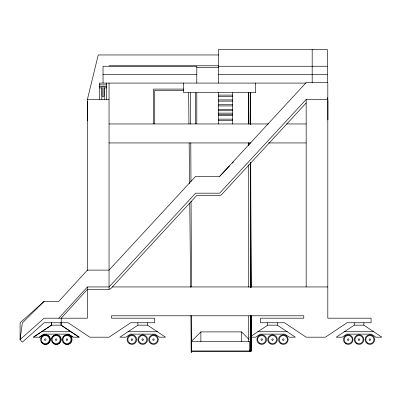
<?xml version="1.0" encoding="UTF-8"?>
<svg xmlns="http://www.w3.org/2000/svg" width="402" height="402" viewBox="0 0 402 402"><rect width="100%" height="100%" fill="white"/><g stroke="black" fill="none" stroke-linecap="round" stroke-linejoin="round"><path stroke-width="0.6" d="M248.949 339.328L241.517 331.896L200.879 331.896L191.262 341.514L191.262 351.127L251.129 351.127L251.014 315.635L251.104 330.921M250.401 351.127L191.618 351.127M250.994 343.318L251.129 341.514L250.255 340.64M87.41 270.636L87.41 99.43L98.229 54.958L218.582 54.958M58.803 318.193L87.41 286.943L109.048 286.943L195.593 193.186L219.633 193.186L306.173 99.43L327.811 99.43L327.364 97.606M219.633 176.357L306.173 82.606L327.811 82.606L327.811 318.193L371.081 318.193L371.081 322.761L347.042 322.761L325.404 337.188L306.173 337.188L284.541 322.761L260.501 322.761L260.501 318.193L303.771 318.193L303.771 315.791L111.449 315.791L111.449 318.193L154.725 318.193L154.725 322.761L130.685 322.761L109.048 337.188L89.817 337.188L68.179 322.761L44.14 322.761L22.366 342.137L20.1 339.589L20.1 322.761L44.14 301.364L58.803 301.364L87.41 270.114L109.048 270.114L195.593 176.357L219.633 176.357L229.632 165.941M306.173 102.977L221.396 194.819L219.633 195.593L196.643 195.593L110.816 288.571L109.048 289.345L87.41 289.345L61.204 318.193L61.21 325.168L79.239 337.188L72.988 337.188L68.42 334.142M232.24 163.222L233.547 161.86M44.14 301.364L22.346 322.912L20.1 339.589L44.14 318.193L87.41 318.193L87.41 286.943M78.998 337.188L60.968 325.168L51.35 325.168L33.321 337.188L39.572 337.188L44.14 334.142M33.562 337.188L51.592 325.168L51.592 322.761M39.331 337.188L43.898 334.142L68.662 334.142L72.722 336.846M137.896 325.168L119.866 337.188L125.876 337.188L130.444 334.142L154.966 334.142L159.534 337.188L165.544 337.188L147.509 325.168L137.896 325.168L137.896 322.761M267.712 325.168L249.682 337.188L255.692 337.188L260.26 334.142L284.777 334.142L289.345 337.188L295.354 337.188L277.325 325.168L267.712 325.168L267.712 322.761M354.252 325.168L336.223 337.188L342.233 337.188L346.8 334.142L371.322 334.142L375.89 337.188L381.9 337.188L363.87 325.168L354.252 325.168L354.252 322.761M250.486 351.127L250.109 351.127L250.124 349.328M109.048 65.777L218.281 65.777M218.427 66.255L327.328 66.255M196.794 67.461L218.427 67.461M103.038 74.671L196.794 74.671M218.427 74.671L327.328 74.671M306.088 83.083L99.43 83.083L99.43 99.43M99.43 84.887L106.646 84.887M99.43 86.691L106.646 86.691M99.43 87.892L101.837 87.892L101.837 99.43M106.646 87.892L104.239 87.892L104.239 99.43M183.624 89.093L153.519 89.093L153.519 123.796M183.825 90.289L154.725 90.289L154.725 123.801M218.427 95.103L232.612 95.103M218.427 96.304L232.612 96.304M87.41 99.43L109.048 99.43M218.427 99.912L232.612 99.912M218.427 101.113L232.612 101.113M218.427 104.721L232.612 104.721M218.427 105.922L232.612 105.922M218.427 109.53L232.612 109.53M218.427 110.731L232.612 110.731M218.175 113.133L232.612 113.133M218.427 114.334L232.612 114.334M218.427 115.54L232.612 115.54M218.427 119.143L232.612 119.143M218.427 120.349L232.612 120.349M109.048 123.952L268.506 123.952M286.711 123.952L306.173 123.952M109.048 142.946L250.928 142.946M268.506 142.946L306.173 142.946M112.188 286.943L327.811 286.943M41.496 331.735L70.822 331.735M128.037 331.735L157.368 331.735M257.853 331.735L287.184 331.735M344.398 331.735L373.724 331.735M190.89 315.51L191.262 352.569L191.262 341.514L249.682 341.514L249.682 351.127M250.069 341.514L251.129 341.514L251.129 351.127L250.401 350.876M191.262 341.514L191.407 351.127M188.654 92.701L188.94 124.087M189.156 142.911L189.548 183.719M189.764 203.161L190.598 287.289M250.647 285.455L250.662 287.329M250.969 329.238L251.129 351.127L250.999 315.786M250.245 114.635L250.28 124.062M250.426 162.885L250.893 287.149M248.868 124.037L248.717 92.701L248.717 124.062M248.964 142.841L248.974 145.348M190.543 92.701L190.694 124.037M190.784 142.841L190.97 181.694M191.066 201.126L191.483 286.988M191.618 315.816L191.744 341.514M250.511 92.701L250.587 124.097M250.652 162.353L250.959 287.375L250.582 162.916M250.361 92.701L250.451 124.097M250.662 124.077L250.642 92.701L250.642 124.037M250.722 162.318L250.923 287.229M363.87 322.761L363.87 325.168M327.906 100.425L327.906 119.982M327.328 82.722L327.328 49.431L218.427 49.431L218.427 83.083M312.183 49.431L312.183 82.722M306.173 99.43L306.173 286.943M277.325 322.761L277.325 325.168M255.692 83.083L255.692 92.701L183.573 92.701L183.573 83.083M250.642 162.895L250.642 286.988M250.642 315.816L250.642 351.127M248.717 142.881L248.717 145.388M248.717 164.835L248.717 287.149M248.717 316.002L248.717 341.72M241.517 331.896L241.517 341.514M232.612 92.631L232.612 123.952M218.427 92.39L218.427 123.952M200.879 331.896L200.879 341.514M196.794 83.083L196.794 66.255L103.038 66.255L103.038 83.083M196.794 92.767L196.794 123.811M195.593 92.772L195.593 123.801M147.509 322.761L147.509 325.168M109.048 83.149L109.048 289.345M106.646 83.083L106.646 99.43M103.997 86.691L103.997 96.304L102.078 96.304L102.078 86.691M87.314 101.364L87.314 120.917M60.968 322.761L60.968 325.168M51.35 322.761L51.35 325.168M42.2 336.172A4.809 4.809 0 0 1 49.28 336.519A4.809 4.809 0 0 1 48.32 343.544A4.809 4.809 0 0 1 41.406 341.971M40.939 338.343A4.809 4.809 0 0 1 41.914 336.479M64.812 335.424A4.809 4.809 0 0 1 71.38 337.188A4.809 4.809 0 0 1 69.621 343.755A4.809 4.809 0 0 1 63.054 341.991M63.054 337.188A4.809 4.809 0 0 1 63.817 336.188M51.757 338.343A4.809 4.809 0 0 1 58.803 335.424A4.809 4.809 0 0 1 59.797 342.991A4.809 4.809 0 0 1 52.235 341.991M250.19 341.635A0.93 0.568 -30.1 0 1 250.386 341.851M151.479 343.127A4.085 4.085 0 0 0 157.609 339.589A4.085 4.085 0 0 0 151.479 336.052A4.085 4.085 0 0 0 151.479 343.127M356.659 343.755A4.809 4.809 0 0 0 363.87 339.589A4.809 4.809 0 0 0 356.659 335.424A4.809 4.809 0 0 0 356.659 343.755M281.294 343.127A4.085 4.085 0 0 0 287.425 339.589A4.085 4.085 0 0 0 281.294 336.052A4.085 4.085 0 0 0 281.294 343.127M345.841 343.755A4.809 4.809 0 0 0 353.051 339.589A4.809 4.809 0 0 0 345.841 335.424A4.809 4.809 0 0 0 345.841 343.755M270.114 343.755A4.809 4.809 0 0 0 277.325 339.589A4.809 4.809 0 0 0 270.114 335.424A4.809 4.809 0 0 0 270.114 343.755M64.571 343.755A4.809 4.809 0 0 0 71.787 339.589A4.809 4.809 0 0 0 64.571 335.424A4.809 4.809 0 0 0 64.571 343.755M270.476 343.127A4.085 4.085 0 0 0 276.606 339.589A4.085 4.085 0 0 0 270.476 336.052A4.085 4.085 0 0 0 270.476 343.127M259.657 343.127A4.085 4.085 0 0 0 265.787 339.589A4.085 4.085 0 0 0 259.657 336.052A4.085 4.085 0 0 0 259.657 343.127M282.978 340.213A0.724 0.724 0 0 0 284.058 339.589A0.724 0.724 0 0 0 282.978 338.966A0.724 0.724 0 0 0 282.978 340.213M131.524 340.213A0.724 0.724 0 0 0 132.605 339.589A0.724 0.724 0 0 0 131.524 338.966A0.724 0.724 0 0 0 131.524 340.213M129.841 343.127A4.085 4.085 0 0 0 135.971 339.589A4.085 4.085 0 0 0 129.841 336.052A4.085 4.085 0 0 0 129.841 343.127M140.298 343.755A4.809 4.809 0 0 0 147.509 339.589A4.809 4.809 0 0 0 140.298 335.424A4.809 4.809 0 0 0 140.298 343.755M151.117 343.755A4.809 4.809 0 0 0 158.328 339.589A4.809 4.809 0 0 0 151.117 335.424A4.809 4.809 0 0 0 151.117 343.755M54.114 343.127A4.085 4.085 0 0 0 60.245 339.589A4.085 4.085 0 0 0 54.114 336.052A4.085 4.085 0 0 0 54.114 343.127M64.933 343.127A4.085 4.085 0 0 0 71.064 339.589A4.085 4.085 0 0 0 64.933 336.052A4.085 4.085 0 0 0 64.933 343.127M259.295 343.755A4.809 4.809 0 0 0 266.511 339.589A4.809 4.809 0 0 0 259.295 335.424A4.809 4.809 0 0 0 259.295 343.755M140.66 343.127A4.085 4.085 0 0 0 146.79 339.589A4.085 4.085 0 0 0 140.66 336.052A4.085 4.085 0 0 0 140.66 343.127M367.478 343.755A4.809 4.809 0 0 0 374.689 339.589A4.809 4.809 0 0 0 367.478 335.424A4.809 4.809 0 0 0 367.478 343.755M43.3 343.127A4.085 4.085 0 0 0 49.431 339.589A4.085 4.085 0 0 0 43.3 336.052A4.085 4.085 0 0 0 43.3 343.127M42.939 343.755A4.809 4.809 0 0 0 50.149 339.589A4.809 4.809 0 0 0 42.939 335.424A4.809 4.809 0 0 0 42.939 343.755M129.479 343.755A4.809 4.809 0 0 0 136.695 339.589A4.809 4.809 0 0 0 129.479 335.424A4.809 4.809 0 0 0 129.479 343.755M153.011 340.102A0.724 0.724 0 0 0 154.217 339.775A0.724 0.724 0 0 0 153.333 338.891A0.724 0.724 0 0 0 153.011 340.102M142.192 340.102A0.724 0.724 0 0 0 143.398 339.775A0.724 0.724 0 0 0 142.519 338.891A0.724 0.724 0 0 0 142.192 340.102M272.159 340.213A0.724 0.724 0 0 0 273.239 339.589A0.724 0.724 0 0 0 272.159 338.966A0.724 0.724 0 0 0 272.159 340.213M261.34 340.213A0.724 0.724 0 0 0 262.421 339.589A0.724 0.724 0 0 0 261.34 338.966A0.724 0.724 0 0 0 261.34 340.213M44.833 340.102A0.724 0.724 0 0 0 46.039 339.775A0.724 0.724 0 0 0 45.155 338.891A0.724 0.724 0 0 0 44.833 340.102M53.757 343.755A4.809 4.809 0 0 0 60.968 339.589A4.809 4.809 0 0 0 53.757 335.424A4.809 4.809 0 0 0 53.757 343.755M347.886 340.213A0.724 0.724 0 0 0 348.966 339.589A0.724 0.724 0 0 0 347.886 338.966A0.724 0.724 0 0 0 347.886 340.213M55.798 340.213A0.724 0.724 0 0 0 56.883 339.589A0.724 0.724 0 0 0 55.798 338.966A0.724 0.724 0 0 0 55.798 340.213M280.933 343.755A4.809 4.809 0 0 0 288.144 339.589A4.809 4.809 0 0 0 280.933 335.424A4.809 4.809 0 0 0 280.933 343.755M357.021 343.127A4.085 4.085 0 0 0 363.147 339.589A4.085 4.085 0 0 0 357.021 336.052A4.085 4.085 0 0 0 357.021 343.127M346.202 343.127A4.085 4.085 0 0 0 352.333 339.589A4.085 4.085 0 0 0 346.202 336.052A4.085 4.085 0 0 0 346.202 343.127M66.616 340.213A0.724 0.724 0 0 0 67.697 339.589A0.724 0.724 0 0 0 66.616 338.966A0.724 0.724 0 0 0 66.616 340.213M367.835 343.127A4.085 4.085 0 0 0 373.966 339.589A4.085 4.085 0 0 0 367.835 336.052A4.085 4.085 0 0 0 367.835 343.127M358.7 340.213A0.724 0.724 0 0 0 359.785 339.589A0.724 0.724 0 0 0 358.7 338.966A0.724 0.724 0 0 0 358.7 340.213M369.518 340.213A0.724 0.724 0 0 0 370.599 339.589A0.724 0.724 0 0 0 369.518 338.966A0.724 0.724 0 0 0 369.518 340.213"/></g></svg>
